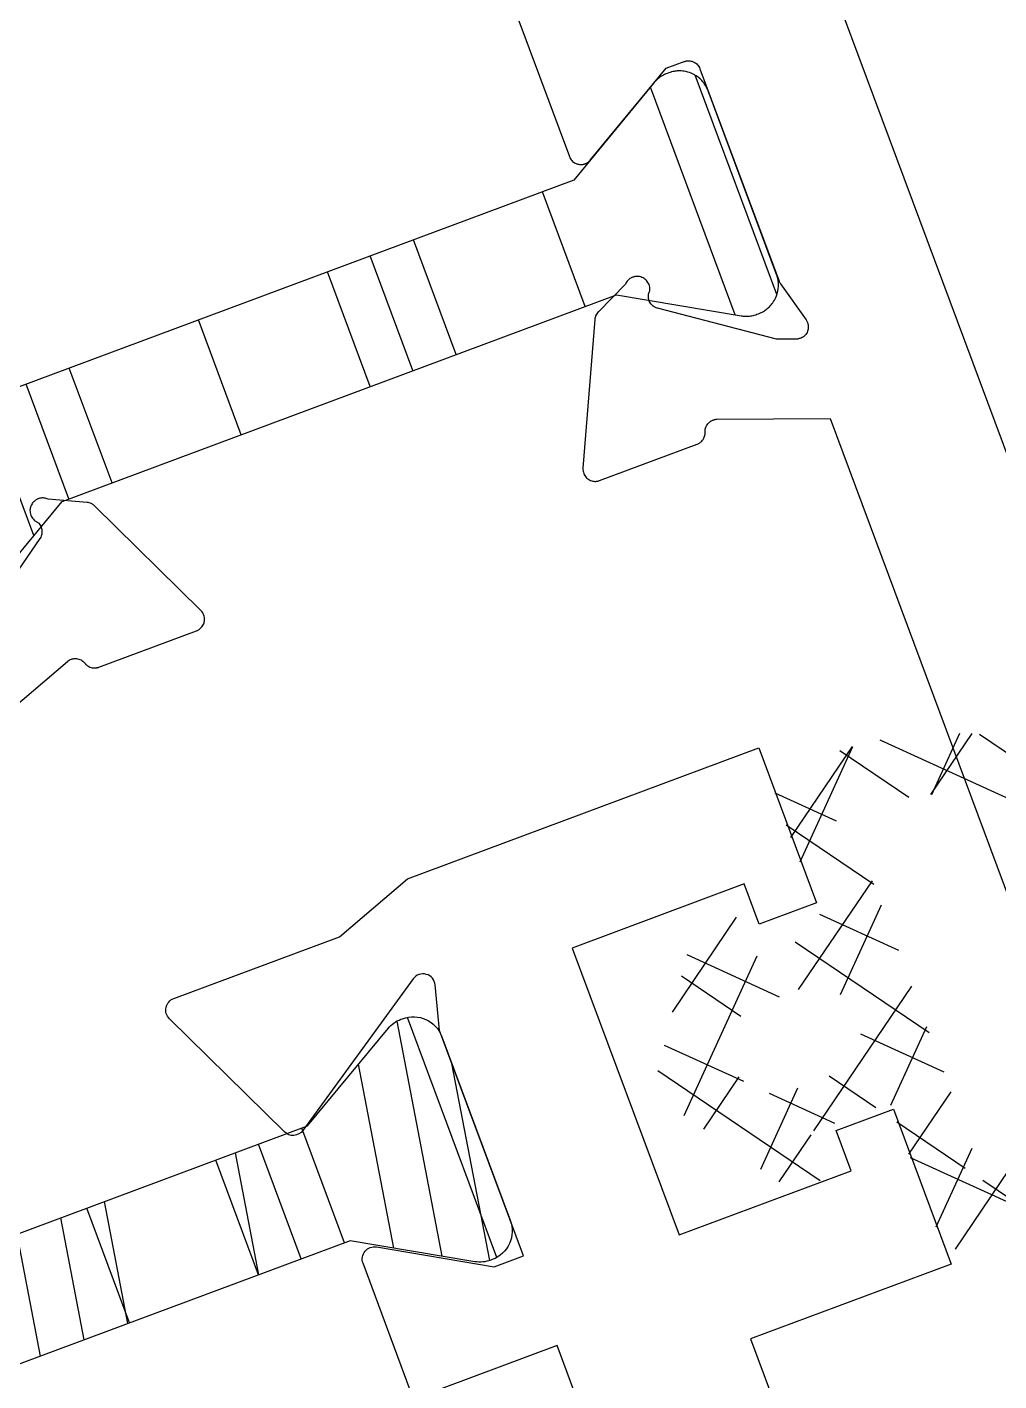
# Model space of a CAD drawing. Extents: x 12199666 to 24617114, y 1197707 to 2548648.
# Drawn here: x 12306465.25 to 12306481.13, y 1248114.22 to 1248136.34 of the extents above; entities that cross this region are included whole.
import ezdxf

# ---------------------------------------------------------------- set-up
doc = ezdxf.new("R2010")
doc.units = 0
doc.header["$LTSCALE"] = 10
doc.header["$MEASUREMENT"] = 0
doc.layers.add('TX-PLAN-T1-F11$0$_EDO-ALUMINIUM-SECTION', color=90, linetype='Continuous', lineweight=30)
for name, color, linetype in [('TX-PLAN-T1-F11$0$F-Alum', 4, 'Continuous'), ('TX-PLAN-T1-F11$0$F_MISC', 8, 'Continuous'), ('TX-PLAN-T1-F11$0$Hatch', 8, 'Continuous'), ('TX-PLAN-T1-F11$0$Hatch @ 1', 8, 'Continuous'), ('TX-PLAN-T1-F11$0$Hatch @ 1 VP1', 8, 'Continuous'), ('TX-PLAN-T1-F11$0$Hatch @ 1 VPModel', 8, 'Continuous')]:
    doc.layers.add(name, color=color, linetype=linetype)

# ---------------------------------------------------------------- blocks, each defined once
blk = doc.blocks.new('*U341')
at = {"layer": 'TX-PLAN-T1-F11$0$Hatch @ 1 VP1'}
h = blk.add_hatch(dxfattribs=at)
h.set_pattern_fill('M_SYNTHETIC-PISA', color=256, pattern_type=2)
h.set_pattern_definition([(80.42361603529756, (60.74734227051181, 419.571008317605), (-5.916388149900571, 0.9981739626518497), []), (80.42361603529756, (61.48689078924938, 419.4462365722735), (-5.916388149900571, 0.9981739626518497), []), (80.42361603529756, (62.22643930798695, 419.321464826942), (-5.916388149900571, 0.9981739626518497), []), (80.42361603529756, (64.44508486419966, 418.9471495909476), (-5.916388149900571, 0.9981739626518497), [])])
edge = h.paths.add_edge_path()
edge.add_arc((-6.87320508075617, -1.599999999999832), 0.5000000000000772, 270.0000000000381, 300.0000000000389, ccw=False)
edge.add_line((-6.873205080755838, -2.099999999999909), (-6.900000000000205, -2.099999999999909))
edge.add_arc((-6.900000000000205, -1.599999999999909), 0.5, 180, 270, ccw=False)
edge.add_line((-7.400000000000205, -1.599999999999909), (-7.400000000000205, 1.600000000000364))
edge.add_arc((-6.900000000000205, 1.600000000000364), 0.5, 90, 180, ccw=False)
edge.add_line((-6.900000000000205, 2.100000000000364), (-6.873205080757202, 2.099999999999909))
edge.add_arc((-6.873205080757574, 1.599999999999688), 0.5000000000002212, 59.999999999965496, 89.99999999995748, ccw=False)
edge.add_line((-6.623205080757202, 2.033012701891948), (-4.833974596215853, 1))
edge.add_line((-4.833974596215853, 1), (4.833974596215398, 1))
edge.add_line((4.833974596215398, 1), (6.623205080756748, 2.033012701891948))
edge.add_arc((6.87320508075709, 1.599999999999793), 0.5000000000001159, 90.00000000003928, 120.00000000003769, ccw=False)
edge.add_line((6.873205080756748, 2.099999999999909), (6.89999999999975, 2.100000000000364))
edge.add_arc((6.89999999999975, 1.600000000000364), 0.5, 0, 90, ccw=False)
edge.add_line((7.39999999999975, 1.600000000000364), (7.39999999999975, -1.599999999999909))
edge.add_arc((6.89999999999975, -1.599999999999909), 0.5, -90, 0, ccw=False)
edge.add_line((6.89999999999975, -2.099999999999909), (6.873205080755383, -2.099999999999909))
edge.add_arc((6.873205080755718, -1.599999999999822), 0.5000000000000873, 239.99999999996152, 269.99999999996163, ccw=False)
edge.add_line((6.623205080755383, -2.033012701891948), (4.833974596216308, -1))
edge.add_line((4.833974596216308, -1), (-4.833974596216308, -1))
edge.add_line((-4.833974596216308, -1), (-6.623205080755838, -2.033012701891948))
at = {"layer": 'TX-PLAN-T1-F11$0$Hatch @ 1 VPModel'}
h = blk.add_hatch(dxfattribs=at)
h.set_pattern_fill('M_SYNTHETIC-PISA', color=256, pattern_type=2)
h.set_pattern_definition([(90, (-9.900000006500932, 423.8302261678061), (-6, 3.673940397442059e-16), []), (90, (-9.150000006500932, 423.8302261678061), (-6, 3.673940397442059e-16), []), (90, (-8.400000006500932, 423.8302261678061), (-6, 3.673940397442059e-16), []), (90, (-6.150000006500932, 423.8302261678061), (-6, 3.673940397442059e-16), [])])
edge = h.paths.add_edge_path()
edge.add_arc((-6.87320508075617, -1.599999999999832), 0.5000000000000772, 270.0000000000381, 300.0000000000389, ccw=False)
edge.add_line((-6.873205080755838, -2.099999999999909), (-6.900000000000205, -2.099999999999909))
edge.add_arc((-6.900000000000205, -1.599999999999909), 0.5, 180, 270, ccw=False)
edge.add_line((-7.400000000000205, -1.599999999999909), (-7.400000000000205, 1.600000000000364))
edge.add_arc((-6.900000000000205, 1.600000000000364), 0.5, 90, 180, ccw=False)
edge.add_line((-6.900000000000205, 2.100000000000364), (-6.873205080757202, 2.099999999999909))
edge.add_arc((-6.873205080757574, 1.599999999999688), 0.5000000000002212, 59.999999999965496, 89.99999999995748, ccw=False)
edge.add_line((-6.623205080757202, 2.033012701891948), (-4.833974596215853, 1))
edge.add_line((-4.833974596215853, 1), (4.833974596215398, 1))
edge.add_line((4.833974596215398, 1), (6.623205080756748, 2.033012701891948))
edge.add_arc((6.87320508075709, 1.599999999999793), 0.5000000000001159, 90.00000000003928, 120.00000000003769, ccw=False)
edge.add_line((6.873205080756748, 2.099999999999909), (6.89999999999975, 2.100000000000364))
edge.add_arc((6.89999999999975, 1.600000000000364), 0.5, 0, 90, ccw=False)
edge.add_line((7.39999999999975, 1.600000000000364), (7.39999999999975, -1.599999999999909))
edge.add_arc((6.89999999999975, -1.599999999999909), 0.5, -90, 0, ccw=False)
edge.add_line((6.89999999999975, -2.099999999999909), (6.873205080755383, -2.099999999999909))
edge.add_arc((6.873205080755718, -1.599999999999822), 0.5000000000000873, 239.99999999996152, 269.99999999996163, ccw=False)
edge.add_line((6.623205080755383, -2.033012701891948), (4.833974596216308, -1))
edge.add_line((4.833974596216308, -1), (-4.833974596216308, -1))
edge.add_line((-4.833974596216308, -1), (-6.623205080755838, -2.033012701891948))
blk = doc.blocks.new('TX-PLAN-T1-F11$0$A$C455C3A01')
at = {"color": 0, "linetype": 'ByBlock'}
blk.add_lwpolyline([(-6.623205080755838, -2.033012701891948, -0.1316524975873993), (-6.873205080755838, -2.099999999999909), (-6.900000000000205, -2.099999999999909, -0.414213562373095), (-7.400000000000205, -1.599999999999909), (-7.400000000000205, 1.600000000000364, -0.414213562373095), (-6.900000000000205, 2.100000000000364), (-6.873205080757202, 2.099999999999909, -0.1316524975873601), (-6.623205080757202, 2.033012701891948), (-4.833974596215853, 1), (4.833974596215398, 1), (6.623205080756748, 2.033012701891948, -0.1316524975873888), (6.873205080756748, 2.099999999999909), (6.89999999999975, 2.100000000000364, -0.4142135623730949), (7.39999999999975, 1.600000000000364), (7.39999999999975, -1.599999999999909, -0.4142135623730951), (6.89999999999975, -2.099999999999909), (6.873205080755383, -2.099999999999909, -0.1316524975873966), (6.623205080755383, -2.033012701891948), (4.833974596216308, -1), (-4.833974596216308, -1)], format="xyb", close=True, dxfattribs=at)
at = {"layer": 'TX-PLAN-T1-F11$0$Hatch'}
blk.add_blockref('*U341', (0, 0), dxfattribs=at)
blk = doc.blocks.new('*U342')
at = {"layer": 'TX-PLAN-T1-F11$0$Hatch @ 1 VP1'}
h = blk.add_hatch(dxfattribs=at)
h.set_pattern_fill('M_GASKET-PISA', color=256, pattern_type=2)
h.set_pattern_definition([(35.42361603529756, (-118.9184172685858, -102.3426314943155), (-0.8694256507828639, 1.222333439680349), []), (125.4236160352975, (-118.9184172685858, -102.3426314943155), (-1.222333439680349, -0.8694256507828639), [])])
edge = h.paths.add_edge_path(flags=16)
edge.add_arc((0.01682507668033395, 2.850000000019463), 0.75, 180, 360)
edge.add_line((0.766825076680334, 2.850000000019463), (0.766825076680334, 3.550000000019281))
edge.add_arc((0.01682507668033395, 3.550000000019281), 0.75, 0, 180)
edge.add_line((-0.733174923319666, 3.550000000019281), (-0.733174923319666, 2.850000000019463))
edge = h.paths.add_edge_path()
edge.add_line((2.316825076680743, 2.405032271308301), (2.316825076680516, 2.843844718738183))
edge.add_arc((2.11682507668047, 2.843844718738183), 0.2000000000000881, 4.885331990727962e-11, 104.0362434679936)
edge.add_line((2.068317951672952, 3.037873218767345), (1.516825076680334, 2.900000000018736))
edge.add_line((1.516825076680334, 2.900000000018736), (1.516825076680334, 4.300000000019281))
edge.add_line((1.516825076680334, 4.300000000019281), (3.866825076680243, 4.300000000019281))
edge.add_arc((3.86682507668047, 4.600000000019463), 0.300000000000054, 269.9999999999566, 356.3171837984344)
edge.add_arc((-0.02465038033028577, 5.468519646632558), 4.283858512849393, 348.0393048634157, 449.445859572606)
edge.add_line((0.01678063255303641, 9.75217780634648), (-4.683174923319712, 9.75217780634648))
edge.add_line((-4.683174923319712, 9.75217780634648), (-4.917489498370287, 10.15802255528797))
edge.add_arc((-5.220598389694715, 9.98302255528779), 0.3500000000000627, 30.00000000001198, 209.9999999999611)
edge.add_line((-5.523707281019369, 9.808022555288517), (-5.116187625211751, 9.102177806345935))
edge.add_arc((-4.856380004076527, 9.25217780634648), 0.299999999999853, 210.000000000016, 270)
edge.add_line((-4.856380004076527, 8.952177806346299), (-3.457024895890981, 8.952177806346299))
edge.add_arc((-3.457024895890981, 8.652177806346117), 0.3, -42.930076450222316, 90, ccw=False)
edge.add_arc((1.682792901399125, 5.28937966083231), 5.84670049003653, 147.3018259040376, 186.9419859143691)
edge.add_arc((-3.821543603352211, 4.600000000019463), 0.2999999999999154, 183.3016153627692, 270)
edge.add_line((-3.821543603352211, 4.300000000019281), (-1.483174923319666, 4.300000000019281))
edge.add_line((-1.483174923319666, 4.300000000019281), (-1.483174923319666, 2.900000000018736))
edge.add_line((-1.483174923319666, 2.900000000018736), (-2.034667798312285, 3.037873218767345))
edge.add_arc((-2.083174923319575, 2.843844718738183), 0.2000000000000766, 75.96375653206955, 179.9999999999511)
edge.add_line((-2.283174923319621, 2.843844718738183), (-2.283174923319393, 2.405032271308301))
edge.add_arc((-2.08317492331912, 2.405032271308301), 0.2000000000000739, 179.9999999999674, 235.4134395768219)
edge.add_line((-2.196705053431515, 2.240378362891533), (-0.2102351835435456, 0.8706921831862928))
edge.add_arc((0.0168250766807887, 1.200000000018917), 0.3999999999998082, 235.4134395768709, 304.5865604230663)
edge.add_line((0.2438853369046683, 0.8706921831862928), (2.230355206792638, 2.240378362891533))
edge.add_arc((2.116825076680698, 2.405032271308301), 0.2000000000000784, 304.5865604230616, 360.0000000000325)
edge = h.paths.add_edge_path(flags=16)
edge.add_arc((-3.024025761053963, 5.28859279281096), 0.215486085463004, 104.2424466821032, 363.0344904823509)
edge.add_line((-2.808841819618237, 5.300000000020191), (2.808841819618237, 5.300000000017462))
edge.add_arc((3.022841304654776, 5.285052163052569), 0.2145209020720287, 176.0043868197205, 438.5032799331526)
edge.add_arc((0.1477729897992504, 5.821926715322661), 2.936053009203909, 353.6121928443863, 453.3423356314155)
edge.add_arc((-0.1526982252948983, 5.814364438764642), 2.941464082212891, 87.48070688043192, 186.18496541846)
at = {"layer": 'TX-PLAN-T1-F11$0$Hatch @ 1 VPModel'}
h = blk.add_hatch(dxfattribs=at)
h.set_pattern_fill('M_GASKET-PISA', color=256, pattern_type=2)
h.set_pattern_definition([(45, (-100.235294117649, -120.6999999999799), (-1.060660171779821, 1.060660171779821), []), (135, (-100.235294117649, -120.6999999999799), (-1.060660171779821, -1.060660171779821), [])])
edge = h.paths.add_edge_path(flags=16)
edge.add_arc((0.01682507668033395, 2.850000000019463), 0.75, 180, 360)
edge.add_line((0.766825076680334, 2.850000000019463), (0.766825076680334, 3.550000000019281))
edge.add_arc((0.01682507668033395, 3.550000000019281), 0.75, 0, 180)
edge.add_line((-0.733174923319666, 3.550000000019281), (-0.733174923319666, 2.850000000019463))
edge = h.paths.add_edge_path()
edge.add_line((2.316825076680743, 2.405032271308301), (2.316825076680516, 2.843844718738183))
edge.add_arc((2.11682507668047, 2.843844718738183), 0.2000000000000881, 4.885331990727962e-11, 104.0362434679936)
edge.add_line((2.068317951672952, 3.037873218767345), (1.516825076680334, 2.900000000018736))
edge.add_line((1.516825076680334, 2.900000000018736), (1.516825076680334, 4.300000000019281))
edge.add_line((1.516825076680334, 4.300000000019281), (3.866825076680243, 4.300000000019281))
edge.add_arc((3.86682507668047, 4.600000000019463), 0.300000000000054, 269.9999999999566, 356.3171837984344)
edge.add_arc((-0.02465038033028577, 5.468519646632558), 4.283858512849393, 348.0393048634157, 449.445859572606)
edge.add_line((0.01678063255303641, 9.75217780634648), (-4.683174923319712, 9.75217780634648))
edge.add_line((-4.683174923319712, 9.75217780634648), (-4.917489498370287, 10.15802255528797))
edge.add_arc((-5.220598389694715, 9.98302255528779), 0.3500000000000627, 30.00000000001198, 209.9999999999611)
edge.add_line((-5.523707281019369, 9.808022555288517), (-5.116187625211751, 9.102177806345935))
edge.add_arc((-4.856380004076527, 9.25217780634648), 0.299999999999853, 210.000000000016, 270)
edge.add_line((-4.856380004076527, 8.952177806346299), (-3.457024895890981, 8.952177806346299))
edge.add_arc((-3.457024895890981, 8.652177806346117), 0.3, -42.930076450222316, 90, ccw=False)
edge.add_arc((1.682792901399125, 5.28937966083231), 5.84670049003653, 147.3018259040376, 186.9419859143691)
edge.add_arc((-3.821543603352211, 4.600000000019463), 0.2999999999999154, 183.3016153627692, 270)
edge.add_line((-3.821543603352211, 4.300000000019281), (-1.483174923319666, 4.300000000019281))
edge.add_line((-1.483174923319666, 4.300000000019281), (-1.483174923319666, 2.900000000018736))
edge.add_line((-1.483174923319666, 2.900000000018736), (-2.034667798312285, 3.037873218767345))
edge.add_arc((-2.083174923319575, 2.843844718738183), 0.2000000000000766, 75.96375653206955, 179.9999999999511)
edge.add_line((-2.283174923319621, 2.843844718738183), (-2.283174923319393, 2.405032271308301))
edge.add_arc((-2.08317492331912, 2.405032271308301), 0.2000000000000739, 179.9999999999674, 235.4134395768219)
edge.add_line((-2.196705053431515, 2.240378362891533), (-0.2102351835435456, 0.8706921831862928))
edge.add_arc((0.0168250766807887, 1.200000000018917), 0.3999999999998082, 235.4134395768709, 304.5865604230663)
edge.add_line((0.2438853369046683, 0.8706921831862928), (2.230355206792638, 2.240378362891533))
edge.add_arc((2.116825076680698, 2.405032271308301), 0.2000000000000784, 304.5865604230616, 360.0000000000325)
edge = h.paths.add_edge_path(flags=16)
edge.add_arc((-3.024025761053963, 5.28859279281096), 0.215486085463004, 104.2424466821032, 363.0344904823509)
edge.add_line((-2.808841819618237, 5.300000000020191), (2.808841819618237, 5.300000000017462))
edge.add_arc((3.022841304654776, 5.285052163052569), 0.2145209020720287, 176.0043868197205, 438.5032799331526)
edge.add_arc((0.1477729897992504, 5.821926715322661), 2.936053009203909, 353.6121928443863, 453.3423356314155)
edge.add_arc((-0.1526982252948983, 5.814364438764642), 2.941464082212891, 87.48070688043192, 186.18496541846)
blk = doc.blocks.new('TX-PLAN-T1-F11$0$A$C32464EE7')
at = {"layer": 'TX-PLAN-T1-F11$0$Hatch'}
blk.add_blockref('*U342', (0, 0), dxfattribs=at)
blk = doc.blocks.new('TX-PLAN-T1-F11$0$A$C455C3A01-flat-2')
at = {"layer": 'TX-PLAN-T1-F11$0$Hatch @ 1'}
h = blk.add_hatch(dxfattribs=at)
h.set_pattern_fill('ACET-2D-M_SYNTHETIC-PISA', color=256, scale=1.000000000000001, angle=180.0000000387054, pattern_type=2)
h.set_pattern_definition([(270.0000000387054, (-33175.62495838762, -51722.84693039014), (6.000000000000004, 4.053217991509377e-09), []), (270.0000000387054, (-33176.37495838762, -51722.84693039065), (6.000000000000004, 4.053217991509377e-09), []), (270.0000000387054, (-33177.12495838762, -51722.84693039116), (6.000000000000004, 4.053217991509377e-09), []), (270.0000000387054, (-33179.37495838762, -51722.84693039268), (6.000000000000004, 4.053217991509377e-09), [])])
edge = h.paths.add_edge_path()
edge.add_line((4.833974595538166, 1.000000003165042), (-4.833974596891494, 0.9999999966312316))
edge.add_line((-4.833974596891494, 0.9999999966312316), (-6.623205082141794, 2.033012697298545))
edge.add_arc((-6.873205075505692, 1.600000007026841), 0.4999999866182877, 59.99999999275504, 63.41078408515854)
edge.add_arc((-6.873205082651213, 1.599999993417481), 0.5000000019865712, 63.41078405096714, 71.78857289697201)
edge.add_arc((-6.873205081513479, 1.599999996366987), 0.4999999988292366, 71.7885729151866, 79.74982149744591)
edge.add_arc((-6.873205082367652, 1.599999991871338), 0.5000000034051325, 79.74982149279867, 84.75002413684005)
edge.add_arc((-6.873205082056265, 1.59999998951473), 0.5000000057233622, 84.7500241970823, 89.97597218677532)
edge.add_arc((-6.873205134215988, 1.59993921512958), 0.5000607801250427, 89.97596913063445, 89.99999403679688)
edge.add_line((-6.873205082170898, 2.09999999525462), (-6.900000001427543, 2.099999995225517))
edge.add_arc((-6.900000001266097, 1.599999999409195), 0.4999999958163213, 90.00000001850034, 95.20144513974189)
edge.add_arc((-6.900000000815527, 1.59999999306334), 0.5000000021768926, 95.20144512523623, 100.2013383848172)
edge.add_arc((-6.90000000107111, 1.599999995279048), 0.499999999950946, 100.2013384009604, 108.1627588526438)
edge.add_arc((-6.90000000136237, 1.599999995812387), 0.4999999993533899, 108.1627588399818, 116.540776913528)
edge.add_arc((-6.900000001400567, 1.599999995763501), 0.4999999993800563, 116.5407769071091, 126.6154949021357)
edge.add_arc((-6.900000001613972, 1.599999995783746), 0.4999999992365226, 126.6154948838909, 138.5647016064402)
edge.add_arc((-6.900000001072077, 1.599999995234682), 0.5000000000061395, 138.5647016003642, 157.4288786389965)
edge.add_arc((-6.900000001328917, 1.599999995283213), 0.499999999750345, 157.428878632835, 179.9759137973493)
edge.add_arc((-6.900151833054583, 1.600000029491724), 0.4998481680237153, 179.9759104022254, 180.0000039653416)
edge.add_line((-7.400000001078297, 1.599999994898099), (-7.399999998924613, -1.600000005113543))
edge.add_arc((-6.899999999142892, -1.600000004809448), 0.4999999997817213, 180.0000000348467, 202.5223759939805)
edge.add_arc((-6.899999998842582, -1.600000004761831), 0.5000000000773659, 202.5223759858391, 221.38643842979)
edge.add_arc((-6.899999998411634, -1.600000004149011), 0.5000000008058488, 221.386438449828, 233.3360462058452)
edge.add_arc((-6.900000000136125, -1.6000000067406), 0.4999999976972724, 233.3360461870306, 243.4109361027799)
edge.add_arc((-6.899999999378402, -1.600000005934383), 0.4999999987573719, 243.4109360664849, 251.7887249675616)
edge.add_arc((-6.899999999236413, -1.60000000602818), 0.4999999987126478, 251.7887249487468, 259.7499735323959)
edge.add_arc((-6.899999999210459, -1.600000007083615), 0.4999999976786757, 259.749973507948, 264.7501762097999)
edge.add_arc((-6.899999999088348, -1.600000007106827), 0.4999999976667339, 264.7501761956224, 269.975551311583)
edge.add_arc((-6.899999981537952, -1.59981595529917), 0.500184049465127, 269.9755582975347, 269.9999980475408)
edge.add_line((-6.899999998582643, -2.100000004764297), (-6.873205079347827, -2.100000004757021))
edge.add_arc((-6.873205079926055, -1.600000001155431), 0.5000000036015899, 270.0000000662601, 275.2014993326363)
edge.add_arc((-6.873205079575329, -1.600000005267162), 0.4999999994749944, 275.2014993353272, 280.201129060292)
edge.add_arc((-6.873205079770467, -1.600000004199502), 0.5000000005603371, 280.201129060632, 288.1629505733634)
edge.add_arc((-6.873205080694799, -1.600000002339206), 0.5000000026160747, 288.1629506075557, 296.5407394440881)
edge.add_arc((-6.87320508682502, -1.599999991827077), 0.5000000147595944, 296.5407395342741, 300.0000000080736)
edge.add_line((-6.623205079384206, -2.033012706466252), (-4.833974595538166, -1.000000003368768))
edge.add_line((-4.833974595538166, -1.000000003368768), (4.833974596891494, -0.9999999968349584))
edge.add_line((4.833974596891494, -0.9999999968349584), (6.623205082119966, -2.033012697531376))
edge.add_arc((6.873205075506223, -1.600000007168482), 0.49999998670844, 239.9999999957609, 243.4109361265434)
edge.add_arc((6.873205081387756, -1.599999996580173), 0.4999999988094321, 243.4109360669218, 251.7887249671247)
edge.add_arc((6.873205081589428, -1.599999996370522), 0.499999999071608, 251.7887249526803, 259.7499735314148)
edge.add_arc((6.873205081525334, -1.599999997908089), 0.4999999975471753, 259.74997350729, 264.7501762104578)
edge.add_arc((6.873205081666861, -1.599999997764656), 0.4999999977029561, 264.7501761958118, 269.9755513113937)
edge.add_arc((6.873205099224949, -1.599815902115198), 0.50018409334315, 269.9755582986068, 269.9999980473025)
edge.add_line((6.873205082178174, -2.099999995458347), (6.900000001412991, -2.099999995465623))
edge.add_arc((6.900000000825173, -1.59999999181309), 0.5000000036525329, 270.0000000673589, 275.2014993323712)
edge.add_arc((6.900000001171231, -1.599999995924144), 0.4999999995270357, 275.2014993355876, 280.2011290600317)
edge.add_arc((6.90000000097365, -1.599999994870808), 0.5000000005987124, 280.2011290609379, 288.1629505730574)
edge.add_arc((6.900000000071884, -1.599999993079769), 0.5000000025816096, 288.1629506072665, 296.5407394443774)
edge.add_arc((6.900000001290987, -1.599999995862512), 0.4999999995473841, 296.5407394618863, 306.6156293403891)
edge.add_arc((6.900000001104313, -1.599999995509898), 0.4999999999417521, 306.6156293334586, 318.5646641528771)
edge.add_arc((6.900000001293214, -1.599999995599433), 0.4999999997408813, 318.5646641462439, 337.4287266020071)
edge.add_arc((6.900000001166792, -1.599999995477329), 0.4999999999044866, 337.4287265946475, 359.9757617528292)
edge.add_arc((6.900076653999614, -1.59999999510372), 0.499923347078683, 359.9757579935799, 360.0000000002172)
edge.add_line((7.400000001078297, -1.599999995101825), (7.399999998910062, 1.600000004880712))
edge.add_arc((6.899999998822748, 1.60000000452489), 0.5000000000873133, 4.077427845380533e-08, 22.52279690462532)
edge.add_arc((6.899999998912284, 1.600000004540661), 0.4999999999985658, 22.52279690688603, 41.38685935320203)
edge.add_arc((6.899999999530612, 1.600000005213026), 0.4999999990901295, 41.38685934224146, 53.33589418174326)
edge.add_arc((6.899999999699339, 1.600000005822142), 0.4999999985007769, 53.33589415557364, 63.410784055683)
edge.add_arc((6.899999998097355, 1.600000002711365), 0.5000000019995864, 63.4107840510764, 71.7885728968628)
edge.add_arc((6.899999999245736, 1.600000005695308), 0.4999999988062125, 71.78857291500302, 79.7498214976295)
edge.add_arc((6.899999998413305, 1.600000001378731), 0.5000000032020264, 79.74982149178246, 84.75002413785629)
edge.add_arc((6.899999998684198, 1.599999998536732), 0.5000000060073155, 84.75002419856716, 89.97597218529027)
edge.add_arc((6.899999946528017, 1.599939178971848), 0.5000608255887249, 89.97596913172661, 89.99999403570477)
edge.add_line((6.899999998582643, 2.10000000456057), (6.873205079333275, 2.10000000452419))
edge.add_arc((6.873205079516534, 1.600000008227628), 0.4999999962965627, 90.000000021, 95.2014451372422)
edge.add_arc((6.873205079984263, 1.600000002073823), 0.5000000024674297, 95.20144512668985, 100.2013383833637)
edge.add_arc((6.873205079773309, 1.60000000418022), 0.5000000003569706, 100.2013384023217, 108.1627588483399)
edge.add_arc((6.87320507876332, 1.600000006813669), 0.4999999975399019, 108.1627588324375, 116.5407769359696)
edge.add_arc((6.873205077517483, 1.600000008267254), 0.4999999956828174, 116.5407768826806, 120.0000000395823)
edge.add_line((6.62320507937693, 2.033012706247973), (4.833974595538166, 1.000000003165042))
at = {"color": 8, "flags": 128}
blk.add_lwpolyline([(4.833974595538166, 1.000000003165042), (-4.833974596891494, 0.9999999966312316), (-6.623205082141794, 2.033012697298545, 0.01488345195564328), (-6.649409689409367, 2.047119243674388, 0.03657129098337799), (-6.716942894396198, 2.074954865493055, 0.03475147934000731), (-6.78423177611694, 2.092020066847908, 0.02182096224458178), (-6.827454482474423, 2.097902478322794, 0.02280645264527121), (-6.872995399833599, 2.099999951271457, 0.0001048284291382523), (-6.873205082170898, 2.09999999525462), (-6.900000001427543, 2.099999995225517, 0.02269948336342282), (-6.945328850291844, 2.097941051404632, 0.02181961165746741), (-6.988553866358416, 2.092095730775327, 0.03475223016751492), (-7.05585869562492, 2.075087426477694, 0.03657229251496654), (-7.123417309645447, 2.047308285153122, 0.04398758780792875), (-7.198220983409556, 2.001328097532678, 0.05218554566172313), (-7.274851756439602, 1.930886926835228, 0.08249689018684715), (-7.361701898669708, 1.791914970577636, 0.09869862801157046), (-7.399999956898682, 1.600210187047196, 0.0001051280016162832), (-7.400000001078297, 1.599999994898099), (-7.399999998924613, -1.600000005113543, 0.09858998494516327), (-7.361865004379069, -1.79152210985194, 0.08249638677028283), (-7.275133787501545, -1.930567154799064, 0.05218730026587999), (-7.198560304721468, -2.001075738022337, 0.04398833940508184), (-7.123794204890146, -2.047119847069553, 0.03657129122399532), (-7.056260926030518, -2.074955289681384, 0.03475147934607899), (-6.988971999031492, -2.092020312484237, 0.02182096249694791), (-6.945749277059804, -2.097902609260927, 0.02280395171206202), (-6.900213354136213, -2.099999959253182, 0.000106638526897084), (-6.899999998582643, -2.100000004764297), (-6.873205079347827, -2.100000004757021, 0.02269971973787602), (-6.827875759219751, -2.097941018029815, 0.02181846122335403), (-6.784653012335184, -2.092096063839563, 0.03475398224002547), (-6.717344795310055, -2.075086914446729, 0.03657129094199125), (-6.649788063477899, -2.04730844070582, 0.01509501759592396), (-6.623205079384206, -2.033012706466252), (-4.833974595538166, -1.000000003368768), (4.833974596891494, -0.9999999968349584), (6.623205082119966, -2.033012697531376, 0.01488411549517782), (6.64941087585612, -2.047119837763603, 0.03657129122017728), (6.716944154715748, -2.074955280375434, 0.03475147932460898), (6.78423308172205, -2.092020303178288, 0.02182096250269231), (6.827455803693738, -2.097902599954978, 0.02280395171040828), (6.872991726617329, -2.099999949947232, 0.0001066385211789925), (6.873205082178174, -2.099999995458347), (6.900000001412991, -2.099999995465623, 0.022699719731921), (6.945329321533791, -2.097941008738417, 0.02181846122108095), (6.988552068418358, -2.092096054548165, 0.03475398223735162), (7.055860285443487, -2.075086905155331, 0.03657129094451887), (7.123417017275642, -2.047308431414422, 0.04398833924224894), (7.198221925071266, -2.001327398022113, 0.05218479355015994), (7.274851540161762, -1.930887172064104, 0.08249638682217499), (7.361701389389054, -1.791916195987142, 0.0986986279836701), (7.399999956331158, -1.600211514080002, 0.0001057757086721048), (7.400000001078297, -1.599999995101825), (7.399999998910062, 1.600000004880712, 0.09859183933996098), (7.361863597354386, 1.791525502667355, 0.08249638678067303), (7.27513135899062, 1.930569910437043, 0.05218479363802853), (7.198561368997616, 2.001074945532309, 0.043988339336708), (7.123795391344174, 2.047119252980337, 0.03657129098242348), (7.056262186357344, 2.074954874799005, 0.03475147934161141), (6.988973304636602, 2.092020076153858, 0.02182096225345416), (6.945750598279119, 2.097902487628744, 0.0228064526323058), (6.900209680919943, 2.099999960577406, 0.0001048284196076388), (6.899999998582643, 2.10000000456057), (6.873205079333275, 2.10000000452419, 0.02269948334159789), (6.827876230468974, 2.097941060703306, 0.02181961164477652), (6.784651214402402, 2.092095740074001, 0.03475223014276605), (6.717346385128621, 2.075087435776368, 0.0365722926459796), (6.649787771115371, 2.04730829444452, 0.01509485473314013), (6.62320507937693, 2.033012706247973)], format="xyb", close=True, dxfattribs=at)
blk = doc.blocks.new('TX-PLAN-T1-F11$0$A$C31F16DB5')
at = {"layer": 'TX-PLAN-T1-F11$0$F-Alum', "flags": 128}
for points in [[(28.32949077205558, -72.97494503050712), (29.51375486569304, -75.02482841112669, 3.170428144845453e-06), (29.51375601378095, -75.02483039821982, 0.09869610380858602), (29.56535460132, -75.08358474664874, 0.08249638687586777), (29.62323008717794, -75.11436397157104, 0.05218730035059393), (29.66386410461564, -75.12344527168625, 0.0439883396073484), (29.69897336310532, -75.12441723263782, 0.03657129077272514), (29.72793191050005, -75.12053246328742, 0.03475147876274646), (29.75464910997835, -75.11296717439564, 0.02182096272423723), (29.77079365735699, -75.10634883513285, 0.02280395163859572), (29.78698127002281, -75.09795668054448, 0.02280645294575358), (29.80233893923287, -75.08812398380269, 0.0218184612283041), (29.81613515650679, -75.07744486952743, 0.03475398226062609), (29.83603580931958, -75.0580769274793, 0.03657129132812058), (29.85386599747289, -75.03493015041477, 0.01498702889917329), (29.86016501377162, -75.0247316749419), (30.83289933584456, -73.33881932396343), (31.10509861873288, -73.18156362844184, -0.02280332777889583), (31.1212858218496, -73.17317176633242, -0.02182096302158051), (31.13743038645771, -73.16655346993957, -0.0347514795548523), (31.16414760619227, -73.15898825194472, -0.03657129069127461), (31.19310616383154, -73.15510355944298, -0.04398833891458066), (31.22821541999292, -73.15607561354136, -0.05218479367503336), (31.2688475172763, -73.16515638454894, -0.08249638700056024), (31.32672322944563, -73.19593518432248, -0.09869862798283327), (31.37832324912597, -73.25469088533737), (31.37832413178694, -73.25469241298288), (33.22968351336021, -76.45927393233887, 3.17035998956738e-06), (33.22968466121529, -76.45927591962118, 0.06554058186294921), (33.26147880365897, -76.50068641130656), (33.77079418401991, -77.00971741518606, -0.06554124823352811), (33.8025885916577, -77.05112836653734, -0.09869862815787543), (33.82771517972287, -77.1251786806215, -0.08249638692544184), (33.82547029091802, -77.19069122166275, -0.05218479355364401), (33.81304131222714, -77.23042720317335, -0.04398833938266322), (33.79634630873625, -77.26132836178022, -0.03657129133233835), (33.77851612058294, -77.28447513881565, -0.03475398222879815), (33.75861546777014, -77.30384308087832, -0.02181846123858767), (33.74481925049622, -77.31452219515359, -0.02280645293412514), (33.72946158128616, -77.32435489190993, -0.02280395166017464), (33.71327396838751, -77.33274704648375, -0.0218209627302756), (33.6971294212417, -77.33936538577564, -0.03475147876033751), (33.6704122217634, -77.34693067466742, -0.007912913187779935), (33.66419696186495, -77.3481301028778), (33.34883240058844, -77.40382819286333), (31.34742567788635, -77.22929095697782, -0.007152526623806084), (31.34173327784811, -77.22871238217067, -0.052187300345205), (31.30109926064324, -77.21963108207001, -0.08249638674195907), (31.24322377455246, -77.18885185710405, -0.09869610378851036), (31.19162518701341, -77.13009750867514, -0.09869862793815135), (31.16649840243917, -77.05604726126785, -0.08249688994259284), (31.16874319671479, -76.99053432211531, -0.02636062580346645), (31.17398923875589, -76.97012387160521, 0.02704712722614731), (31.17228265207086, -76.94779631690199, 0.09869862796359653), (31.14626032982778, -76.87110619310715, 0.09869862801794535), (31.09282082792197, -76.8102559180088, 0.08249638668889202), (31.03288191238244, -76.77837988892588, 0.05218479318822432), (30.99080132700328, -76.76897539886431, 0.04398833897652228), (30.95444046573539, -76.76796869210102, 0.03657129073033129), (30.92444956845429, -76.77199186947564, 0.03475147942611332), (30.89677991003555, -76.77982677895943, 0.02182096261500545), (30.8800598099624, -76.78668101009407, 0.02280645303597532), (30.8632933107001, -76.79537332713971, 0.0228039521240615), (30.84738992441271, -76.80555547003769, 0.02182096241025206), (30.83310027730477, -76.8166165827397, 0.03475147936318806), (30.81249171665695, -76.83667357721151, 0.03657129101461489), (30.79402583891351, -76.8606454615774, 0.04398833907430799), (30.77673559247341, -76.8926481655044, 0.04446961816566097), (30.76521939325903, -76.92756949254272), (30.40261533141893, -77.44572966894793, 0.006830980433238226), (30.39954371338536, -77.4502492072179, 0.0439875877200885), (30.38284896787081, -77.4811498258614, 0.05218554527165645), (30.37041977753688, -77.52088636635472, 0.07172718177212058), (30.36724370445882, -77.57788598758361), (30.5804961440881, -80.00755775598827, 0.01070635719739416), (30.58142742289056, -80.01607107386826, 0.09869862792610465), (30.6065542074648, -80.0901213213483, 0.0986961038415055), (30.65815279500384, -80.14887566970447, 0.08249638686004206), (30.71602828109462, -80.17965489464132, 0.05218730064251535), (30.75666229829949, -80.18873619480019, 0.04398833952918463), (30.79177155678917, -80.1897081557081, 0.03657129075960064), (30.82073010418389, -80.1858233863868, 0.03475147875472995), (30.84744730389502, -80.17825809748047, 0.02182096281343246), (30.86359185104084, -80.17163975820313, 0.02280266404378433), (30.87977857219812, -80.1632481187089), (32.35410875089292, -79.3114941561189, 70751.12796376024), (32.35410964240145, -79.31149364109751, 0.02280645292665188), (32.36946731161152, -79.30166094431206, 0.02181846118230428), (32.38326352888544, -79.29098183005135, 0.03475398201727919), (32.40316418169823, -79.27161388800323, 0.03657129143482559), (32.42099436985154, -79.24846711092414, 0.04398833946994266), (32.43768937334244, -79.21756595237548, 0.05218479347427115), (32.45011835180048, -79.17782997087943, 0.08249638696552639), (32.45236324083817, -79.11231742980908, 0.01111178981572604), (32.45101223124948, -79.10353237115214), (32.44794290007849, -79.08615370953066, -0.01110995246352651), (32.44659208164376, -79.07737010763685, -0.08249890359415529), (32.44883688430127, -79.0118555894851, -0.05218479349908215), (32.46126596846443, -78.97211964097824, -0.04398833901439087), (32.47796105391171, -78.9412185266383, -0.03657129102444914), (32.49579130353231, -78.91807179696934, -0.03475147956903109), (32.51569048113015, -78.89870519970736, -0.02182096274022721), (32.52948825347994, -78.88802483002382, -0.02280395161118113), (32.54484421673988, -78.87819317450067, -0.02280645219128455), (32.56103358355176, -78.86980006236718, -0.02182096304666931), (32.5771781483927, -78.86318176598888, -0.03475147948227917), (32.60389536812727, -78.85561654792127, -0.007912250943733932), (32.61011010834773, -78.85441722855921), (34.4279316659813, -78.5333628007038), (40.74916735182342, -89.4750066844108, 3.17048984244455e-06)], [(63.23145093031053, -43.03164630966512), (60.71426667955529, -38.67456564766781), (60.71426226694894, -38.6745580097604, 0.09869862794139404), (60.45626216808159, -38.38077950448223, 0.0824963867776853), (60.16688360793341, -38.22688550552721, 0.05218479357962498), (59.96372312128369, -38.18148165085313, 0.04398833928138695), (59.7881768411753, -38.17662138031756, 0.03657129107859223), (59.64338405297894, -38.19604484275351, 0.03475147931138323), (59.50979795430612, -38.23387093291694, 0.02182096243580748), (59.4290751307999, -38.26696241499758, 0.02280332778095902), (59.34813911521633, -38.3089217252973), (26.27130371199746, -57.41815927851439, 2.3293869635511e-06), (26.2712928935216, -57.41816552873661, 0.02280395151594857), (26.1945130762906, -57.46732380639605, 0.02182096236812685), (26.12552421454166, -57.5207256547701, 0.03475147922230862), (26.02602832725097, -57.61755864090537, 0.03657129114846382), (25.93687707914796, -57.73329228955572, 0.0439883392534849), (25.85340165121306, -57.88779786097894, 0.05218479353768585), (25.79125623109576, -58.08647760354233, 0.08249890378400249), (25.78003221734252, -58.41405019417016, 0.09869454672513617), (25.90565978952509, -58.7842868427515), (37.45409955603827, -78.77387777375134)], [(21.35663520971138, -86.24242727666297), (22.79898495793168, -84.52252661648981, -0.008016474862356154), (22.80318387907755, -84.51767969391676, -0.03475147940642105), (22.82309141832229, -84.49832169209276, -0.0218209621209965), (22.83689380165015, -84.487647282117, -0.02280395203132815), (22.85225400964555, -84.47782225910942, -0.02280645310923321), (22.86844699953508, -84.46943613931671, -0.02182096241169578), (22.88459442097519, -84.46282481570688, -0.03475147942519319), (22.91131490522821, -84.45527113644948, -0.03657129127764591), (22.94027513785113, -84.4513989503148, -0.04398833909342971), (22.97538397095923, -84.45238616659208, -0.05218479388050911), (23.01601214271795, -84.461484484008, -0.08249638684450439), (23.07387455723074, -84.49228827506613, -0.0110082229906675), (23.08074447356921, -84.4977965664848), (23.09426650598471, -84.50913646571007, 0.01100638562885028), (23.10113525584165, -84.51464386355383, 0.08249638683214121), (23.15899744404305, -84.54544807965885, 0.05218730059254777), (23.19962753572327, -84.55454692711373, 0.04398833916688909), (23.2347363713925, -84.5555340502151, 0.03657129118792102), (23.26369659377087, -84.55166178726085, 0.03475147947605468), (23.29041705800046, -84.54410803712108, 0.02182096250647966), (23.30656446174544, -84.5374966706122, 0.02280395124820467), (23.32275569725607, -84.52911150756427, 0.0001067408362117059), (23.32282960305747, -84.52906883162814), (24.79715978151944, -83.6773148688053, 0.02269972076059074), (24.81244778966357, -83.66753148125736, 0.02181846146995544), (24.82624861768272, -83.65685832600593, 0.03475398231240773), (24.84615763284091, -83.63749898002152, 0.03657129126730378), (24.86399781548243, -83.6143599052566, 0.04398833904161956), (24.88070616249752, -83.58346595942294, 0.05218479356769947), (24.89315230010834, -83.54373534921342, 0.08249638702945257), (24.89542548109603, -83.47822378376168, 0.0986986281414675), (24.87033087464806, -83.40416262538656, 0.09869862805722379), (24.81875623397355, -83.34538464586967, 0.01080925849463423), (24.81178094989446, -83.34027528298338), (22.8134683669341, -81.94187322120433, 0.07162325974638672), (22.76258123650041, -81.91617879304704, 0.05218479338202216), (22.72195306450885, -81.90708047561657, 0.04398833891183342), (22.68684423163359, -81.90609325938294, 0.006934373708831888), (22.68131204841484, -81.90650159424422), (22.05130092643958, -81.96179770893377, 0.044365194488991), (22.01538166201499, -81.95434045299498, 0.04398833927707214), (21.9790212391672, -81.95331804359466, 0.03657129112882753), (21.94902860706497, -81.9573282687752, 0.03475147945046757), (21.92135556771245, -81.96515122810979, 0.02182096244354455), (21.90463250929315, -81.97199823795836, 0.02280645252025701), (21.88786225749936, -81.98068331334525, 0.02280395213337977), (21.87195447560225, -81.99085858730268, 0.02182096291910346), (21.85766005290498, -82.00191352792626, 0.03475147918736226), (21.83704283258703, -82.02196162051132, 0.03657129093767601), (21.81856660389167, -82.04592552793929, 0.04398833951571431), (21.80126253848721, -82.07792076197529, 0.05218479338948726), (21.7883726007567, -82.11906768909557, 0.08249890350361797), (21.7860184720048, -82.18691671515717, 0.09869862783360424), (21.81200823614199, -82.26361787879159, 0.09869610348732591), (21.86542025727977, -82.32448957436736, 0.08249638658784714), (21.92534531660203, -82.35639164462646, 0.02502154662005951), (21.94528722723771, -82.36200856885716, -0.02570749978401653), (21.96222176340234, -82.37365431246599, -0.09869862803892077), (22.01379640407686, -82.43243229196833, -0.09869862808452415), (22.03889101052482, -82.50649345032889, -0.08249638685375252), (22.03661782953714, -82.57200501578063, -0.05218479357610459), (22.02417169192631, -82.61173562601925, -0.007049629539679527), (22.02186210064974, -82.61688041785692), (21.17332933408034, -84.43789229618869)]]:
    blk.add_lwpolyline(points, format="xyb", dxfattribs=at)
at = {"layer": 'TX-PLAN-T1-F11$0$F-Alum'}
blk.add_lwpolyline([(33.83327174426813, -96.44011528961437), (32.54696578493167, -94.21360412561353), (32.54696578493167, -94.21360412561353), (30.38225141314615, -95.46420867550205), (29.19799221756693, -93.41433375664656, -0.5773502691547056), (29.37111351669591, -93.11428540090583), (31.31752360200335, -93.11374186606281), (31.76290003450413, -92.8564378077399), (29.79832068302494, -89.45587992886158), (29.60496105144557, -88.73505717891112, 0.690486755313594), (29.23278127222147, -88.69767991918798), (27.86746462814335, -91.43778905467207, -0.4583544572403205), (27.57378601825621, -91.51245647768974), (25.41428585963149, -90.00125671717706, -0.5486187866270584), (25.42890702917066, -89.66421713148611), (27.93005177665327, -88.21924912889972), (28.86943160982628, -87.09910473551736), (34.17328858126712, -84.03494636539563), (35.52394148831081, -86.3728378757487), (34.65805574443948, -86.87307969609992), (34.30788647204463, -86.26695967428986), (31.71022923647251, -87.76768512741273), (34.21143832507369, -92.09711385385617), (36.80909556087863, -90.59638840066054), (36.45892628825095, -89.99026837887959), (37.32481203188945, -89.49002655857203), (38.67546494149428, -91.82791807340709), (35.64486484190274, -93.57876443044825), (41.19040285803203, -103.1777266503022)], format="xyb", dxfattribs=at)
at = {"layer": 'TX-PLAN-T1-F11$0$F_MISC', "rotation": 30.01599997489868}
blk.add_blockref('TX-PLAN-T1-F11$0$A$C455C3A01-flat-2', (25.9635146822111, -78.67485838365701), dxfattribs=at)
at = {"layer": 'TX-PLAN-T1-F11$0$F_MISC', "extrusion": (-4.753630675948121e-07, 1.025034717924743e-06, 0.9999999999993616), "rotation": 300.0159998354685}
blk.add_blockref('TX-PLAN-T1-F11$0$A$C32464EE7', (32.76398366300635, -90.22983737062106, -0.000107189895991586), dxfattribs=at)
at = {"layer": 'TX-PLAN-T1-F11$0$F_MISC', "extrusion": (-4.753630675954406e-07, 1.025034717925372e-06, 0.9999999999993616), "rotation": 30.01599997491549}
blk.add_blockref('TX-PLAN-T1-F11$0$A$C455C3A01', (24.24556291179886, -94.6372664236498, -0.000107783380917889), dxfattribs=at)
blk = doc.blocks.new('TX-PLAN-T1-F11$0$TY001')
blk.add_blockref('TX-PLAN-T1-F11$0$A$C31F16DB5', (310.408990527736, -247.8873859157757))
blk = doc.blocks.new('TX-PLAN-T1-F11$0$A$C21521A5F')
at = {"rotation": 90}
blk.add_blockref('TX-PLAN-T1-F11$0$TY001', (388.7170751225203, 9260.219757124782, 0.0004146164392175001), dxfattribs=at)
blk = doc.blocks.new('TX-PLAN-T1-F11$0$标准层幕墙0118')
at = {"color": 3, "rotation": 270}
blk.add_blockref('TX-PLAN-T1-F11$0$A$C21521A5F', (4239.780242875684, -661.2834627595585, -0.0004146164392191649), dxfattribs=at)
blk = doc.blocks.new('TX-PLAN-T1-F11')
at = {"layer": 'TX-PLAN-T1-F11$0$_EDO-ALUMINIUM-SECTION', "rotation": 350.4236156863823}
blk.add_blockref('TX-PLAN-T1-F11$0$标准层幕墙0118', (12293055.45042718, 1251790.443008234), dxfattribs=at)

msp = doc.modelspace()

# ---------------------------------------------------------------- block references
msp.add_blockref('TX-PLAN-T1-F11', (0, 0))

doc.saveas('drawing.dxf')
